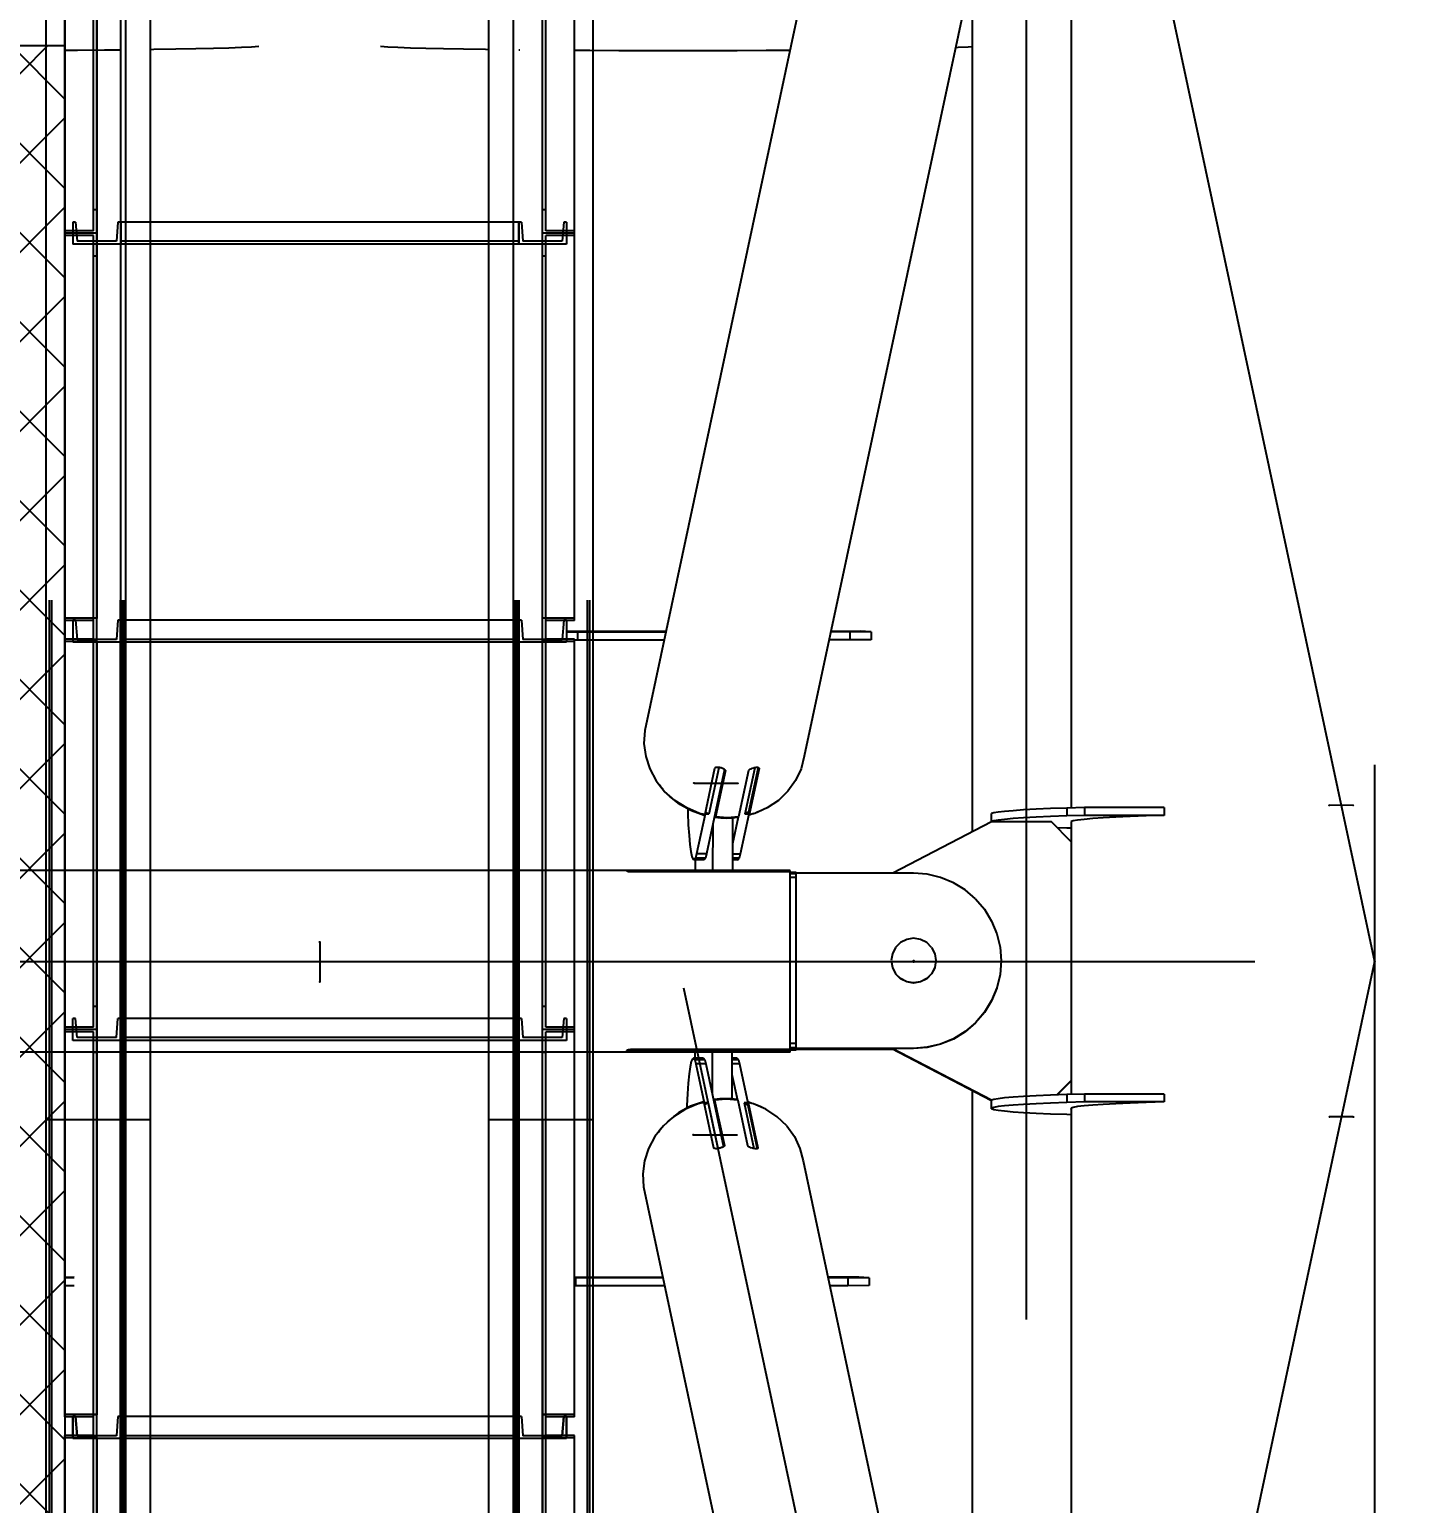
# Model space of a CAD drawing. Header units: millimetres. Extents: x 150209.93 to 150215.05, y 136675.65 to 136679.93.
# Drawn here: x 150211.3347 to 150211.4038, y 136677.9316 to 136678.0057 of the extents above; entities that cross this region are included whole.
import ezdxf

# ---------------------------------------------------------------- set-up
doc = ezdxf.new("R2010")
doc.units = ezdxf.units.MM
doc.header["$LTSCALE"] = 0.25
for name, pattern in [('CENTER', [50.8, 31.75, -6.35, 6.35, -6.35]), ('XKITLINE00', [0]), ('XKITLINE02', [4, 2, -2]), ('XKITLINE03', [6, 3, -1, 1, -1])]:
    doc.linetypes.add(name, pattern=pattern)
doc.styles.add('ROMANS', font='romans.shx')
doc.dimstyles.new('MD300', dxfattribs={"dimtxt": 2.5, "dimasz": 2.5, "dimexe": 1, "dimexo": 1, "dimgap": 0.5, "dimtad": 1, "dimdec": 1, "dimlfac": 50, "dimrnd": 0.5, "dimdsep": 46, "dimtxsty": 'ROMANS', "dimcen": 1, "dimclrd": 146, "dimclre": 146, "dimclrt": 30, "dimadec": 1, "dimazin": 2, "dimtfac": 1, "dimtdec": 1, "dimtmove": 0, "dimatfit": 1, "dimfxl": 1, "dimtolj": 1, "dimtzin": 0, "dimlwd": -1, "dimlwe": -1, "dimarcsym": 0})

# ---------------------------------------------------------------- blocks, each defined once
blk = doc.blocks.new('çatıı')
h = blk.add_hatch()
h.set_pattern_fill('ANSI37', color=1, scale=5, style=0)
h.set_pattern_definition([(45, (-68930.315, -4107.69), (-11.22532, 11.22532), []), (135, (-68930.315, -4107.69), (-11.22532, -11.22532), [])])
h.paths.add_polyline_path([(11991.01, 11270.27), (12041.01, 11270.27), (12041.01, 11870.27), (11991.01, 11870.27)])
at = {"color": 8, "linetype": 'CENTER'}
for p, q in [((12370, 12689.51), (12370, 11020.27)), ((12370, 12460.27), (12196.44, 11647.05)), ((12282.5, 12050.27), (12282.5, 11230.27)), ((12282.5, 12050.27), (12370, 11640.27)), ((12199.06, 11685.03), (12210.02, 11685)), ((12364.62, 11679.44), (12358.65, 11679.46)), ((12105, 11645.13), (12105, 11635.13)), ((11840, 11640.27), (12370, 11640.27)), ((12254.2, 11640.14), (12254.2, 11640.41)), ((12370, 11640.27), (12282.5, 11230.27)), ((12196.41, 11633.65), (12370, 10820.27)), ((12364.65, 11601.21), (12358.67, 11601.22)), ((12198.82, 11596.7), (12209.78, 11596.67))]:
    blk.add_line(p, q, dxfattribs=at)
at = {"color": 8, "linetype": 'XKITLINE00'}
for p, q in [((12293.8, 12255.76), (12293.8, 11678.81)), ((12259.38, 12039.06), (12186.64, 11698.23)), ((12268.9, 11986.86), (12268.9, 11672.77)), ((12268.9, 11889.45), (12226.71, 11691.79)), ((12044.16, 11869.04), (12041.01, 11869.02)), ((12044.16, 11869.04), (12041.01, 11869.02)), ((12050.92, 11869.1), (12044.16, 11869.04)), ((12050.92, 11869.1), (12044.16, 11869.04)), ((12055.01, 11869.14), (12050.92, 11869.1)), ((12055.01, 11869.14), (12050.92, 11869.1)), ((12063.34, 11869.24), (12062.51, 11869.23)), ((12063.34, 11869.24), (12062.51, 11869.23)), ((12068.88, 11869.33), (12063.34, 11869.24)), ((12068.88, 11869.33), (12063.34, 11869.24)), ((12073.9, 11869.43), (12068.88, 11869.33)), ((12073.9, 11869.43), (12068.88, 11869.33)), ((12078.35, 11869.53), (12073.9, 11869.43)), ((12078.35, 11869.53), (12073.9, 11869.43)), ((12082.2, 11869.64), (12078.35, 11869.53)), ((12082.2, 11869.64), (12078.35, 11869.53)), ((12085.39, 11869.76), (12082.2, 11869.64)), ((12085.39, 11869.76), (12082.2, 11869.64)), ((12087.91, 11869.88), (12085.39, 11869.76)), ((12087.91, 11869.88), (12085.39, 11869.76)), ((12089.71, 11870), (12087.91, 11869.88)), ((12089.71, 11870), (12087.91, 11869.88)), ((12122.08, 11869.88), (12120.28, 11870)), ((12122.08, 11869.88), (12120.28, 11870)), ((12124.6, 11869.76), (12122.08, 11869.88)), ((12124.6, 11869.76), (12122.08, 11869.88)), ((12127.79, 11869.64), (12124.6, 11869.76)), ((12127.79, 11869.64), (12124.6, 11869.76)), ((12131.64, 11869.53), (12127.79, 11869.64)), ((12131.64, 11869.53), (12127.79, 11869.64)), ((12136.09, 11869.43), (12131.64, 11869.53)), ((12136.09, 11869.43), (12131.64, 11869.53)), ((12141.11, 11869.33), (12136.09, 11869.43)), ((12141.11, 11869.33), (12136.09, 11869.43)), ((12146.65, 11869.24), (12141.11, 11869.33)), ((12146.65, 11869.24), (12141.11, 11869.33)), ((12147.49, 11869.23), (12146.65, 11869.24)), ((12147.49, 11869.23), (12146.65, 11869.24)), ((12155.27, 11869.14), (12154.99, 11869.14)), ((12155.27, 11869.14), (12154.99, 11869.14)), ((12172.88, 11869), (12168.99, 11869.02)), ((12172.88, 11869), (12168.99, 11869.02)), ((12180.13, 11868.97), (12172.88, 11869)), ((12180.13, 11868.97), (12172.88, 11869)), ((12187.53, 11868.95), (12180.13, 11868.97)), ((12195, 11868.94), (12187.53, 11868.95)), ((12202.46, 11868.95), (12195, 11868.94)), ((12209.86, 11868.97), (12202.46, 11868.95)), ((12217.12, 11869), (12209.86, 11868.97)), ((12217.12, 11869), (12209.86, 11868.97)), ((12223.09, 11869.04), (12217.12, 11869)), ((12223.09, 11869.04), (12217.12, 11869)), ((12265.39, 11869.76), (12264.69, 11869.73)), ((12265.39, 11869.76), (12264.69, 11869.73)), ((12267.91, 11869.88), (12265.39, 11869.76)), ((12267.91, 11869.88), (12265.39, 11869.76)), ((12268.9, 11869.95), (12267.91, 11869.88)), ((12268.9, 11869.95), (12267.91, 11869.88)), ((12167.01, 11723.11), (12166.99, 11723.11)), ((12169.75, 11722.97), (12166.99, 11722.98)), ((12173.13, 11723.1), (12167.01, 11723.11)), ((12167.01, 11723.11), (12167.01, 11722.98)), ((12169.75, 11720.97), (12168.99, 11720.97)), ((12175.87, 11722.96), (12169.75, 11722.97)), ((12169.75, 11722.97), (12169.75, 11720.97)), ((12175.87, 11720.96), (12169.75, 11720.97)), ((12179.41, 11723.1), (12173.13, 11723.1)), ((12182.15, 11722.95), (12175.87, 11722.96)), ((12182.15, 11720.95), (12175.87, 11720.96)), ((12185.8, 11723.09), (12179.41, 11723.1)), ((12188.54, 11722.95), (12182.15, 11722.95)), ((12188.54, 11720.95), (12182.15, 11720.95)), ((12191.94, 11723.09), (12185.8, 11723.09)), ((12191.91, 11722.95), (12188.54, 11722.95)), ((12191.49, 11720.95), (12188.54, 11720.95)), ((12238.16, 11721), (12232.95, 11720.99)), ((12238.16, 11723), (12233.37, 11722.99)), ((12235.42, 11723.14), (12233.41, 11723.14)), ((12240.76, 11723.16), (12235.42, 11723.14)), ((12235.42, 11723.14), (12235.42, 11722.99)), ((12243.5, 11723.02), (12238.16, 11723)), ((12238.16, 11723), (12238.16, 11721)), ((12243.5, 11721.02), (12238.16, 11721)), ((12243.5, 11723.02), (12240.76, 11723.16)), ((12240.76, 11723.16), (12240.76, 11723.01)), ((12243.5, 11723.02), (12243.5, 11721.02)), ((12186.64, 11698.23), (12186.46, 11694.98)), ((12186.46, 11694.98), (12186.9, 11691.73)), ((12186.9, 11691.73), (12187.93, 11688.58)), ((12226.71, 11691.79), (12225.93, 11688.64)), ((12187.93, 11688.58), (12189.54, 11685.63)), ((12204.21, 11688.73), (12201.73, 11677.11)), ((12206.71, 11688.46), (12202.18, 11667.23)), ((12205.26, 11688.86), (12202.78, 11677.23)), ((12204.31, 11688.85), (12204.21, 11688.73)), ((12204.51, 11688.94), (12204.31, 11688.85)), ((12206.75, 11688.42), (12204.4, 11677.41)), ((12206.92, 11688.16), (12204.43, 11676.53)), ((12204.79, 11688.98), (12204.51, 11688.94)), ((12205.12, 11688.98), (12204.79, 11688.98)), ((12205.26, 11688.86), (12205.04, 11688.98)), ((12205.48, 11688.93), (12205.12, 11688.98)), ((12205.77, 11688.86), (12205.26, 11688.86)), ((12205.85, 11688.84), (12205.48, 11688.93)), ((12206.2, 11688.71), (12205.85, 11688.84)), ((12206.45, 11688.58), (12206.2, 11688.71)), ((12206.5, 11688.57), (12206.45, 11688.58)), ((12206.72, 11688.45), (12206.5, 11688.57)), ((12206.87, 11688.31), (12206.72, 11688.45)), ((12206.87, 11688.31), (12206.92, 11688.16)), ((12212.69, 11688.16), (12210.21, 11676.53)), ((12214.3, 11688.84), (12211.81, 11677.21)), ((12212.8, 11688.3), (12212.69, 11688.16)), ((12215.15, 11688.92), (12212.76, 11677.72)), ((12213, 11688.44), (12212.8, 11688.3)), ((12215.18, 11688.91), (12212.85, 11677.99)), ((12215.36, 11688.71), (12212.88, 11677.08)), ((12213.27, 11688.57), (12213, 11688.44)), ((12213.48, 11688.63), (12213.27, 11688.57)), ((12213.59, 11688.68), (12213.48, 11688.63)), ((12213.95, 11688.81), (12213.59, 11688.68)), ((12214.31, 11688.9), (12213.95, 11688.81)), ((12214.3, 11688.84), (12214.06, 11688.84)), ((12214.45, 11688.92), (12214.3, 11688.84)), ((12214.65, 11688.95), (12214.31, 11688.9)), ((12214.95, 11688.95), (12214.65, 11688.95)), ((12215.17, 11688.91), (12214.95, 11688.95)), ((12215.32, 11688.83), (12215.17, 11688.91)), ((12215.32, 11688.83), (12215.36, 11688.71)), ((12225.93, 11688.64), (12224.55, 11685.68)), ((12189.54, 11685.63), (12191.66, 11682.96)), ((12190.34, 11684.63), (12190.63, 11684.17)), ((12190.63, 11684.17), (12191.16, 11683.59)), ((12224.55, 11685.68), (12222.64, 11683.01)), ((12194.25, 11680.66), (12191.66, 11682.96)), ((12192.07, 11682.6), (12192.84, 11681.75)), ((12195.46, 11679.7), (12192.84, 11681.75)), ((12197.21, 11678.79), (12194.25, 11680.66)), ((12198.41, 11678.08), (12195.46, 11679.7)), ((12220.24, 11680.69), (12217.42, 11678.82)), ((12222.64, 11683.01), (12220.24, 11680.69)), ((12200.45, 11677.42), (12197.21, 11678.79)), ((12197.44, 11678.61), (12197.47, 11677.55)), ((12197.47, 11677.55), (12197.6, 11674.57)), ((12198.45, 11678.27), (12198.41, 11678.08)), ((12201.59, 11676.94), (12198.41, 11678.08)), ((12201.82, 11677.23), (12199.69, 11667.23)), ((12201.73, 11677.11), (12200.45, 11677.42)), ((12201.63, 11677.13), (12201.59, 11676.94)), ((12201.81, 11677.51), (12201.82, 11677.23)), ((12202.78, 11677.23), (12201.82, 11677.23)), ((12202.78, 11677.23), (12201.86, 11677.72)), ((12204.27, 11677.05), (12204.3, 11676.38)), ((12204.42, 11676.96), (12204.3, 11676.38)), ((12205.74, 11676.23), (12204.3, 11676.38)), ((12204.4, 11677.63), (12204.42, 11676.96)), ((12204.4, 11677.41), (12204.43, 11676.53)), ((12207.41, 11676.3), (12204.43, 11676.53)), ((12205.78, 11676.43), (12205.74, 11676.23)), ((12207.19, 11676.18), (12205.74, 11676.23)), ((12208.64, 11676.22), (12207.19, 11676.18)), ((12210.21, 11676.53), (12207.41, 11676.3)), ((12208.68, 11676.4), (12208.64, 11676.22)), ((12210.07, 11676.37), (12208.64, 11676.22)), ((12208.72, 11676.23), (12208.69, 11663.11)), ((12210.14, 11676.52), (12208.71, 11669.8)), ((12210.11, 11676.52), (12210.07, 11676.37)), ((12212.78, 11677.21), (12210.64, 11667.21)), ((12212.76, 11677.72), (12211.81, 11677.21)), ((12212.78, 11677.21), (12211.81, 11677.21)), ((12212.87, 11677.49), (12212.74, 11676.91)), ((12213.97, 11677.36), (12212.74, 11676.91)), ((12212.74, 11677.03), (12212.74, 11676.91)), ((12212.76, 11677.72), (12212.78, 11677.21)), ((12212.85, 11678.12), (12212.87, 11677.49)), ((12212.85, 11677.99), (12212.88, 11677.08)), ((12214.28, 11677.44), (12212.88, 11677.08)), ((12217.42, 11678.82), (12214.28, 11677.44)), ((12215.84, 11678.04), (12214.73, 11677.64)), ((12216.51, 11678.42), (12215.84, 11678.04)), ((12215.86, 11678.13), (12215.84, 11678.04)), ((12274.31, 11677.55), (12273.76, 11677.36)), ((12273.76, 11675.3), (12273.76, 11677.36)), ((12275.4, 11677.74), (12274.31, 11677.55)), ((12277.03, 11677.93), (12275.4, 11677.74)), ((12279.18, 11678.11), (12277.03, 11677.93)), ((12279.18, 11676.12), (12277.03, 11675.93)), ((12281.83, 11678.29), (12279.18, 11678.11)), ((12281.83, 11676.29), (12279.18, 11676.12)), ((12284.98, 11678.46), (12281.83, 11678.29)), ((12284.98, 11676.46), (12281.83, 11676.29)), ((12288.59, 11678.62), (12284.98, 11678.46)), ((12288.59, 11676.63), (12284.98, 11676.46)), ((12292.65, 11678.78), (12288.59, 11678.62)), ((12292.65, 11676.78), (12288.59, 11676.63)), ((12297.11, 11678.92), (12292.65, 11678.78)), ((12292.65, 11678.78), (12292.65, 11676.78)), ((12297.11, 11676.92), (12292.65, 11676.78)), ((12299.18, 11676.12), (12297.03, 11675.93)), ((12317.11, 11678.92), (12297.11, 11678.92)), ((12297.11, 11678.92), (12297.11, 11676.92)), ((12317.11, 11676.92), (12297.11, 11676.92)), ((12301.83, 11676.29), (12299.18, 11676.12)), ((12304.98, 11676.46), (12301.83, 11676.29)), ((12308.59, 11676.63), (12304.98, 11676.46)), ((12312.65, 11676.78), (12308.59, 11676.63)), ((12317.11, 11676.92), (12312.65, 11676.78)), ((12317.11, 11678.92), (12317.11, 11676.92)), ((12197.6, 11674.57), (12197.78, 11671.91)), ((12203.74, 11674.54), (12203.71, 11663.11)), ((12273.8, 11675.32), (12248.96, 11662.4)), ((12274.31, 11675.55), (12273.76, 11675.36)), ((12288.8, 11675.32), (12273.8, 11675.32)), ((12275.4, 11675.74), (12274.31, 11675.55)), ((12277.03, 11675.93), (12275.4, 11675.74)), ((12293.8, 11670.32), (12288.8, 11675.32)), ((12292.65, 11673.74), (12290.29, 11673.83)), ((12293.8, 11673.7), (12292.65, 11673.74)), ((12294.31, 11675.55), (12293.76, 11675.36)), ((12293.76, 11675.36), (12293.76, 11675.16)), ((12293.8, 11675.15), (12293.76, 11675.16)), ((12293.8, 11675.37), (12293.8, 11670.32)), ((12295.4, 11675.74), (12294.31, 11675.55)), ((12297.03, 11675.93), (12295.4, 11675.74)), ((12197.78, 11671.91), (12197.99, 11669.65)), ((12197.99, 11669.65), (12198.24, 11667.86)), ((12293.8, 11670.32), (12293.8, 11610.35)), ((12198.24, 11667.86), (12198.52, 11666.59)), ((12198.52, 11666.59), (12198.81, 11665.88)), ((12199.1, 11665.75), (12198.81, 11665.88)), ((12199.4, 11666.21), (12199.1, 11665.75)), ((12201.59, 11665.74), (12199.1, 11665.75)), ((12199.34, 11665.75), (12199.33, 11663.11)), ((12199.69, 11667.23), (12199.4, 11666.21)), ((12201.89, 11666.2), (12199.4, 11666.21)), ((12202.18, 11667.23), (12199.69, 11667.23)), ((12201.89, 11666.2), (12201.59, 11665.74)), ((12202.18, 11667.23), (12201.89, 11666.2)), ((12210.06, 11665.72), (12208.69, 11665.73)), ((12210.64, 11667.21), (12208.7, 11667.21)), ((12210.36, 11666.18), (12208.7, 11666.18)), ((12210.36, 11666.18), (12210.06, 11665.72)), ((12210.64, 11667.21), (12210.36, 11666.18)), ((12223.2, 11663.11), (11986.8, 11663.11)), ((12182.19, 11662.94), (12182.11, 11662.92)), ((12182.11, 11662.92), (12182.11, 11662.91)), ((12182.36, 11662.96), (12182.19, 11662.94)), ((12182.36, 11662.83), (12182.19, 11662.89)), ((12182.6, 11662.97), (12182.36, 11662.96)), ((12182.6, 11662.78), (12182.36, 11662.83)), ((12182.89, 11662.97), (12182.6, 11662.97)), ((12182.89, 11662.75), (12182.6, 11662.78)), ((12183.2, 11662.98), (12182.89, 11662.97)), ((12182.89, 11662.97), (12182.89, 11662.75)), ((12183.2, 11662.74), (12182.89, 11662.75)), ((12183.2, 11662.98), (12183.2, 11662.74)), ((12223.2, 11662.98), (12183.2, 11662.98)), ((12223.2, 11662.74), (12183.2, 11662.74)), ((12223.2, 11661.97), (12223.2, 11663.11)), ((12224.7, 11662.62), (12223.2, 11662.62)), ((12224.7, 11662.56), (12223.2, 11662.56)), ((12254.2, 11662.4), (12223.2, 11662.4)), ((12224.7, 11662.27), (12223.2, 11662.27)), ((12223.2, 11619.05), (12223.2, 11661.97)), ((12224.7, 11661.36), (12223.2, 11661.36)), ((12224.7, 11662.62), (12224.7, 11662.56)), ((12224.7, 11662.56), (12224.7, 11662.4)), ((12224.7, 11621.32), (12224.7, 11662.27)), ((12257.64, 11662.13), (12254.2, 11662.4)), ((12260.99, 11661.32), (12257.64, 11662.13)), ((12264.18, 11660), (12260.99, 11661.32)), ((12267.13, 11658.2), (12264.18, 11660)), ((12269.75, 11655.96), (12267.13, 11658.2)), ((12269.75, 11655.96), (12271.99, 11653.34)), ((12271.99, 11653.34), (12273.8, 11650.39)), ((12273.8, 11650.39), (12275.12, 11647.21)), ((12275.12, 11647.21), (12275.92, 11643.85)), ((12249.66, 11643.75), (12248.87, 11642.19)), ((12250.9, 11644.99), (12249.66, 11643.75)), ((12252.46, 11645.78), (12250.9, 11644.99)), ((12254.2, 11646.06), (12252.46, 11645.78)), ((12255.93, 11645.78), (12254.2, 11646.06)), ((12257.49, 11644.99), (12255.93, 11645.78)), ((12258.73, 11643.75), (12257.49, 11644.99)), ((12258.73, 11643.75), (12259.52, 11642.19)), ((12275.92, 11643.85), (12276.2, 11640.41)), ((12248.87, 11642.19), (12248.6, 11640.46)), ((12248.6, 11640.46), (12248.87, 11638.73)), ((12259.52, 11642.19), (12259.8, 11640.46)), ((12259.8, 11640.46), (12259.52, 11638.73)), ((12276.2, 11640.41), (12275.92, 11636.97)), ((12248.87, 11638.73), (12249.66, 11637.17)), ((12248.87, 11638.71), (12249.66, 11637.14)), ((12248.87, 11638.71), (12249.66, 11637.14)), ((12248.87, 11638.68), (12249.66, 11637.12)), ((12250.9, 11635.93), (12249.66, 11637.17)), ((12250.9, 11635.91), (12249.66, 11637.14)), ((12250.9, 11635.91), (12249.66, 11637.14)), ((12250.9, 11635.88), (12249.66, 11637.12)), ((12252.46, 11635.14), (12250.9, 11635.93)), ((12252.46, 11635.11), (12250.9, 11635.91)), ((12252.46, 11635.11), (12250.9, 11635.91)), ((12252.46, 11635.09), (12250.9, 11635.88)), ((12257.49, 11635.93), (12255.93, 11635.14)), ((12257.49, 11635.91), (12255.93, 11635.11)), ((12257.49, 11635.91), (12255.93, 11635.11)), ((12257.49, 11635.88), (12255.93, 11635.09)), ((12258.73, 11637.17), (12257.49, 11635.93)), ((12258.73, 11637.14), (12257.49, 11635.91)), ((12258.73, 11637.14), (12257.49, 11635.91)), ((12258.73, 11637.12), (12257.49, 11635.88)), ((12259.52, 11638.73), (12258.73, 11637.17)), ((12259.52, 11638.71), (12258.73, 11637.14)), ((12259.52, 11638.71), (12258.73, 11637.14)), ((12259.52, 11638.68), (12258.73, 11637.12)), ((12275.92, 11636.97), (12275.12, 11633.62)), ((12275.92, 11636.91), (12275.12, 11633.56)), ((12254.2, 11634.86), (12252.46, 11635.14)), ((12254.2, 11634.84), (12252.46, 11635.11)), ((12254.2, 11634.84), (12252.46, 11635.11)), ((12254.2, 11634.81), (12252.46, 11635.09)), ((12255.93, 11635.14), (12254.2, 11634.86)), ((12255.93, 11635.11), (12254.2, 11634.84)), ((12255.93, 11635.11), (12254.2, 11634.84)), ((12255.93, 11635.09), (12254.2, 11634.81)), ((12254.2, 11634.86), (12254.2, 11634.84)), ((12254.2, 11634.84), (12254.2, 11634.81)), ((12275.12, 11633.62), (12273.8, 11630.43)), ((12275.12, 11633.56), (12273.8, 11630.37)), ((12273.8, 11630.43), (12271.99, 11627.49)), ((12273.8, 11630.37), (12271.99, 11627.42)), ((12269.75, 11624.86), (12267.13, 11622.62)), ((12269.75, 11624.8), (12267.13, 11622.56)), ((12271.99, 11627.49), (12269.75, 11624.86)), ((12271.99, 11627.42), (12269.75, 11624.8)), ((12224.7, 11618.55), (12224.7, 11621.32)), ((12264.18, 11620.82), (12260.99, 11619.5)), ((12264.18, 11620.76), (12260.99, 11619.44)), ((12267.13, 11622.62), (12264.18, 11620.82)), ((12267.13, 11622.56), (12264.18, 11620.76)), ((12223.2, 11617.44), (11986.8, 11617.44)), ((12182.19, 11617.9), (12182.11, 11617.87)), ((12182.11, 11617.87), (12182.11, 11617.83)), ((12182.19, 11617.79), (12182.11, 11617.83)), ((12182.36, 11617.98), (12182.19, 11617.9)), ((12182.36, 11617.76), (12182.19, 11617.79)), ((12182.6, 11618.04), (12182.36, 11617.98)), ((12182.6, 11617.74), (12182.36, 11617.76)), ((12182.89, 11618.08), (12182.6, 11618.04)), ((12182.89, 11617.72), (12182.6, 11617.74)), ((12183.2, 11618.09), (12182.89, 11618.08)), ((12182.89, 11618.08), (12182.89, 11617.72)), ((12183.2, 11617.72), (12182.89, 11617.72)), ((12183.2, 11618.09), (12183.2, 11617.72)), ((12223.2, 11618.09), (12183.2, 11618.09)), ((12223.2, 11617.72), (12183.2, 11617.72)), ((12199.2, 11617.44), (12199.2, 11615.98)), ((12203.59, 11617.44), (12203.56, 11607.26)), ((12208.57, 11617.44), (12208.53, 11605.69)), ((12224.7, 11619.67), (12223.2, 11619.67)), ((12223.2, 11617.44), (12223.2, 11619.05)), ((12224.7, 11618.55), (12223.2, 11618.55)), ((12254.2, 11618.42), (12223.2, 11618.42)), ((12254.2, 11618.36), (12223.2, 11618.36)), ((12224.7, 11618.14), (12223.2, 11618.14)), ((12224.7, 11618), (12223.2, 11618)), ((12224.7, 11617.94), (12224.7, 11618.36)), ((12248.84, 11618.21), (12224.7, 11618.21)), ((12248.96, 11618.15), (12224.7, 11618.15)), ((12273.76, 11605.25), (12248.55, 11618.36)), ((12273.76, 11605.37), (12248.81, 11618.35)), ((12257.64, 11618.69), (12254.2, 11618.42)), ((12257.64, 11618.63), (12254.2, 11618.36)), ((12254.2, 11618.42), (12254.2, 11618.36)), ((12260.99, 11619.5), (12257.64, 11618.69)), ((12260.99, 11619.44), (12257.64, 11618.63)), ((12257.64, 11618.69), (12257.64, 11618.63)), ((12198.07, 11613.79), (12197.81, 11611.98)), ((12198.34, 11615.09), (12198.07, 11613.79)), ((12198.64, 11615.82), (12198.34, 11615.09)), ((12198.94, 11615.98), (12198.64, 11615.82)), ((12201.43, 11615.97), (12198.94, 11615.98)), ((12198.94, 11615.98), (12199.23, 11615.55)), ((12201.72, 11615.54), (12199.23, 11615.55)), ((12199.23, 11615.55), (12199.51, 11614.55)), ((12202, 11614.54), (12199.51, 11614.55)), ((12199.51, 11614.55), (12201.61, 11604.73)), ((12201.43, 11615.97), (12201.72, 11615.54)), ((12201.72, 11615.54), (12202, 11614.54)), ((12202, 11614.54), (12206.45, 11593.71)), ((12209.89, 11615.95), (12208.56, 11615.96)), ((12210.19, 11615.52), (12208.56, 11615.53)), ((12210.47, 11614.52), (12208.56, 11614.52)), ((12209.89, 11615.95), (12210.19, 11615.52)), ((12210.19, 11615.52), (12210.47, 11614.52)), ((12210.47, 11614.52), (12212.56, 11604.71)), ((12197.59, 11609.7), (12197.4, 11607.03)), ((12197.81, 11611.98), (12197.59, 11609.7)), ((12208.55, 11611.85), (12209.93, 11605.41)), ((12293.8, 11610.35), (12290.16, 11606.72)), ((12293.8, 11610.23), (12290.29, 11606.72)), ((12293.8, 11610.35), (12293.8, 11610.29)), ((12293.8, 11610.29), (12293.8, 11606.85)), ((12197.4, 11607.03), (12197.25, 11604.04)), ((12205.53, 11605.71), (12204.09, 11605.56)), ((12207.07, 11605.64), (12204.22, 11605.41)), ((12206.98, 11605.75), (12205.53, 11605.71)), ((12205.53, 11605.71), (12205.57, 11605.52)), ((12208.43, 11605.7), (12206.98, 11605.75)), ((12210, 11605.4), (12207.07, 11605.64)), ((12209.86, 11605.55), (12208.43, 11605.7)), ((12208.43, 11605.7), (12208.46, 11605.53)), ((12268.9, 11607.78), (12268.9, 11294.5)), ((12275.4, 11605.77), (12274.31, 11605.58)), ((12277.03, 11605.96), (12275.4, 11605.77)), ((12279.18, 11606.15), (12277.03, 11605.96)), ((12281.83, 11606.33), (12279.18, 11606.15)), ((12284.98, 11606.5), (12281.83, 11606.33)), ((12288.59, 11606.66), (12284.98, 11606.5)), ((12292.65, 11606.81), (12288.59, 11606.66)), ((12297.11, 11606.95), (12292.65, 11606.81)), ((12292.65, 11606.81), (12292.65, 11604.81)), ((12317.11, 11606.95), (12297.11, 11606.95)), ((12297.11, 11606.95), (12297.11, 11604.95)), ((12317.11, 11606.95), (12317.11, 11604.95)), ((12196.87, 11603.13), (12193.91, 11601.25)), ((12195.24, 11602.27), (12194, 11601.31)), ((12198.19, 11603.88), (12195.24, 11602.27)), ((12200.11, 11604.51), (12196.87, 11603.13)), ((12197.25, 11604.04), (12197.23, 11603.36)), ((12201.38, 11605.02), (12198.19, 11603.88)), ((12198.19, 11603.88), (12198.23, 11603.71)), ((12201.51, 11604.86), (12200.11, 11604.51)), ((12201.38, 11605.02), (12201.41, 11604.83)), ((12201.51, 11604.86), (12203.95, 11593.45)), ((12201.61, 11604.73), (12201.6, 11604.46)), ((12202.57, 11604.73), (12201.61, 11604.73)), ((12202.57, 11604.73), (12201.64, 11604.24)), ((12202.57, 11604.73), (12205.01, 11593.32)), ((12204.09, 11605.56), (12204.06, 11604.9)), ((12204.09, 11605.56), (12204.21, 11604.99)), ((12204.21, 11604.99), (12204.18, 11604.33)), ((12204.22, 11605.41), (12204.19, 11604.53)), ((12204.19, 11604.53), (12206.49, 11593.75)), ((12204.22, 11605.41), (12206.66, 11594)), ((12209.86, 11605.55), (12209.89, 11605.41)), ((12210, 11605.4), (12212.44, 11593.99)), ((12211.6, 11604.71), (12214.04, 11593.3)), ((12212.56, 11604.71), (12211.6, 11604.71)), ((12212.54, 11604.19), (12211.6, 11604.71)), ((12213.57, 11604.61), (12212.53, 11604.99)), ((12212.53, 11604.99), (12212.53, 11604.88)), ((12212.53, 11604.99), (12212.65, 11604.42)), ((12212.56, 11604.71), (12212.54, 11604.19)), ((12212.54, 11604.19), (12214.89, 11593.22)), ((12212.67, 11604.83), (12212.63, 11603.93)), ((12212.65, 11604.42), (12212.63, 11603.79)), ((12212.63, 11603.93), (12214.92, 11593.22)), ((12212.67, 11604.83), (12215.1, 11593.42)), ((12213.95, 11604.51), (12212.67, 11604.83)), ((12217.09, 11603.13), (12213.95, 11604.51)), ((12215.63, 11603.84), (12214.59, 11604.23)), ((12216.16, 11603.54), (12215.63, 11603.84)), ((12215.63, 11603.84), (12215.65, 11603.76)), ((12219.91, 11601.25), (12217.09, 11603.13)), ((12274.31, 11605.58), (12273.76, 11605.39)), ((12273.76, 11603.19), (12273.76, 11605.39)), ((12274.31, 11603.58), (12273.76, 11603.39)), ((12274.31, 11603), (12273.76, 11603.19)), ((12275.4, 11603.78), (12274.31, 11603.58)), ((12275.4, 11602.81), (12274.31, 11603)), ((12277.03, 11603.96), (12275.4, 11603.78)), ((12277.03, 11602.62), (12275.4, 11602.81)), ((12279.18, 11604.15), (12277.03, 11603.96)), ((12279.18, 11602.43), (12277.03, 11602.62)), ((12281.83, 11604.33), (12279.18, 11604.15)), ((12281.83, 11602.26), (12279.18, 11602.43)), ((12284.98, 11604.5), (12281.83, 11604.33)), ((12284.98, 11602.09), (12281.83, 11602.26)), ((12288.59, 11604.66), (12284.98, 11604.5)), ((12288.59, 11601.92), (12284.98, 11602.09)), ((12292.65, 11604.81), (12288.59, 11604.66)), ((12297.11, 11604.95), (12292.65, 11604.81)), ((12294.31, 11603.58), (12293.76, 11603.39)), ((12293.76, 11603.39), (12293.76, 11603.19)), ((12293.8, 11603.18), (12293.76, 11603.19)), ((12293.8, 11603.4), (12293.8, 11020.27)), ((12295.4, 11603.78), (12294.31, 11603.58)), ((12297.03, 11603.96), (12295.4, 11603.78)), ((12299.18, 11604.15), (12297.03, 11603.96)), ((12317.11, 11604.95), (12297.11, 11604.95)), ((12301.83, 11604.33), (12299.18, 11604.15)), ((12304.98, 11604.5), (12301.83, 11604.33)), ((12308.59, 11604.66), (12304.98, 11604.5)), ((12312.65, 11604.81), (12308.59, 11604.66)), ((12317.11, 11604.95), (12312.65, 11604.81)), ((12191.34, 11598.94), (12189.22, 11596.26)), ((12190.79, 11598.25), (12190.39, 11597.81)), ((12193.91, 11601.25), (12191.34, 11598.94)), ((12192.61, 11600.23), (12191.86, 11599.4)), ((12193.81, 11601.16), (12192.61, 11600.23)), ((12222.32, 11598.94), (12219.91, 11601.25)), ((12222.32, 11598.94), (12224.24, 11596.26)), ((12292.65, 11601.77), (12288.59, 11601.92)), ((12293.8, 11601.74), (12292.65, 11601.77)), ((12189.22, 11596.26), (12187.62, 11593.29)), ((12190.39, 11597.81), (12190.13, 11597.41)), ((12224.24, 11596.26), (12225.63, 11593.29)), ((12187.62, 11593.29), (12186.6, 11590.13)), ((12203.95, 11593.45), (12204.06, 11593.33)), ((12204.25, 11593.25), (12204.06, 11593.33)), ((12204.53, 11593.21), (12204.25, 11593.25)), ((12204.86, 11593.21), (12204.53, 11593.21)), ((12205.01, 11593.32), (12204.8, 11593.21)), ((12205.22, 11593.26), (12204.86, 11593.21)), ((12205.44, 11593.32), (12205.01, 11593.32)), ((12205.59, 11593.35), (12205.22, 11593.26)), ((12205.94, 11593.48), (12205.59, 11593.35)), ((12206.07, 11593.55), (12205.94, 11593.48)), ((12206.24, 11593.6), (12206.07, 11593.55)), ((12206.47, 11593.72), (12206.24, 11593.6)), ((12206.61, 11593.86), (12206.47, 11593.72)), ((12206.66, 11594), (12206.61, 11593.86)), ((12212.44, 11593.99), (12212.54, 11593.85)), ((12212.74, 11593.71), (12212.54, 11593.85)), ((12213.01, 11593.59), (12212.74, 11593.71)), ((12213.09, 11593.57), (12213.01, 11593.59)), ((12213.34, 11593.45), (12213.09, 11593.57)), ((12213.69, 11593.33), (12213.34, 11593.45)), ((12214.05, 11593.24), (12213.69, 11593.33)), ((12214.04, 11593.3), (12213.82, 11593.3)), ((12214.17, 11593.22), (12214.04, 11593.3)), ((12214.39, 11593.19), (12214.05, 11593.24)), ((12214.69, 11593.18), (12214.39, 11593.19)), ((12214.91, 11593.22), (12214.69, 11593.18)), ((12215.06, 11593.3), (12214.91, 11593.22)), ((12215.1, 11593.42), (12215.06, 11593.3)), ((12225.63, 11593.29), (12226.42, 11590.13)), ((12186.6, 11590.13), (12186.17, 11586.87)), ((12226.42, 11590.13), (12268.9, 11391.11)), ((12186.17, 11586.87), (12186.36, 11583.61)), ((12186.36, 11583.61), (12259.42, 11241.28)), ((12043.29, 11560.92), (12041.01, 11560.91)), ((12043.29, 11560.78), (12041.01, 11560.77)), ((12043.29, 11558.78), (12041.01, 11558.77)), ((12172.76, 11560.91), (12168.99, 11560.91)), ((12169.24, 11560.77), (12168.99, 11560.77)), ((12169.24, 11558.77), (12168.99, 11558.77)), ((12175.35, 11560.76), (12169.24, 11560.77)), ((12169.24, 11560.77), (12169.24, 11558.77)), ((12175.35, 11558.76), (12169.24, 11558.77)), ((12179.03, 11560.9), (12172.76, 11560.91)), ((12181.62, 11560.76), (12175.35, 11560.76)), ((12181.62, 11558.76), (12175.35, 11558.76)), ((12185.41, 11560.89), (12179.03, 11560.9)), ((12188, 11560.75), (12181.62, 11560.76)), ((12188, 11558.75), (12181.62, 11558.76)), ((12191.21, 11560.89), (12185.41, 11560.89)), ((12191.24, 11560.75), (12188, 11560.75)), ((12191.67, 11558.75), (12188, 11558.75)), ((12235.09, 11560.95), (12232.65, 11560.94)), ((12237.67, 11560.8), (12232.69, 11560.79)), ((12237.67, 11558.8), (12233.11, 11558.79)), ((12240.45, 11560.96), (12235.09, 11560.95)), ((12235.09, 11560.95), (12235.09, 11560.8)), ((12243.04, 11560.82), (12237.67, 11560.8)), ((12237.67, 11560.8), (12237.67, 11558.8)), ((12243.04, 11558.82), (12237.67, 11558.8)), ((12243.04, 11560.82), (12240.45, 11560.96)), ((12240.45, 11560.96), (12240.45, 11560.81)), ((12243.04, 11560.82), (12243.04, 11558.82))]:
    blk.add_line(p, q, dxfattribs=at)
at = {"color": 116, "linetype": 'XKITLINE02', "true_color": 0x136734}
for p, q in [((12037.16, 11231.06), (12037.16, 12049.63)), ((12037.69, 11231.06), (12037.69, 12049.63)), ((12054.92, 11231.06), (12054.92, 12049.63)), ((12055, 11231.06), (12055, 12049.6)), ((12055.46, 11231.06), (12055.46, 12049.63)), ((12055.85, 11231.06), (12055.85, 12049.6)), ((12154.14, 11231.06), (12154.14, 12049.6)), ((12154.54, 11231.06), (12154.54, 12049.63)), ((12154.99, 11231.06), (12154.99, 12049.6)), ((12155.07, 11231.06), (12155.07, 12049.63)), ((12172.3, 11231.06), (12172.3, 12049.63)), ((12172.84, 11231.06), (12172.84, 12049.63)), ((12048.21, 11823.75), (12048.21, 11926.42)), ((12049.01, 11823.17), (12049.01, 11926.42)), ((12160.99, 11823.17), (12160.99, 11926.42)), ((12161.79, 11823.75), (12161.79, 11926.42)), ((12041.01, 11823.17), (12041.01, 11921.2)), ((12168.99, 11823.17), (12168.99, 11921.2)), ((12041.01, 11920.16), (12041.01, 11823.75)), ((12049.01, 11828.97), (12048.21, 11828.97)), ((12161.79, 11828.97), (12160.99, 11828.97)), ((12043.69, 11825.92), (12043.01, 11825.92)), ((12043.01, 11825.92), (12043.01, 11820.42)), ((12043.01, 11825.92), (12043.01, 11820.42)), ((12043.69, 11825.92), (12044.07, 11821.12)), ((12043.69, 11825.92), (12044.07, 11821.12)), ((12054.33, 11825.92), (12053.94, 11821.12)), ((12054.33, 11825.92), (12053.94, 11821.12)), ((12055.01, 11825.92), (12054.33, 11825.92)), ((12062.5, 11825.92), (12055.01, 11825.92)), ((12055.01, 11820.42), (12055.01, 11825.92)), ((12055.01, 11825.92), (12055.01, 11820.42)), ((12055.01, 11825.92), (12055.01, 11820.42)), ((12154.99, 11825.92), (12147.49, 11825.92)), ((12154.99, 11820.42), (12154.99, 11825.92)), ((12154.99, 11825.92), (12154.99, 11820.42)), ((12155.67, 11825.92), (12154.99, 11825.92)), ((12154.99, 11825.92), (12154.99, 11820.42)), ((12155.67, 11825.92), (12156.05, 11821.12)), ((12155.67, 11825.92), (12156.05, 11821.12)), ((12166.31, 11825.92), (12165.92, 11821.12)), ((12166.31, 11825.92), (12165.92, 11821.12)), ((12166.99, 11825.92), (12166.31, 11825.92)), ((12166.99, 11825.92), (12166.99, 11820.42)), ((12166.99, 11825.92), (12166.99, 11820.42)), ((12048.21, 11823.75), (12041.01, 11823.75)), ((12041.01, 11725.85), (12041.01, 11823.17)), ((12049.01, 11823.17), (12041.01, 11823.17)), ((12049.01, 11823.17), (12041.01, 11823.17)), ((12048.21, 11822.59), (12041.01, 11822.59)), ((12055.01, 11820.42), (12043.01, 11820.42)), ((12053.94, 11821.12), (12044.07, 11821.12)), ((12048.21, 11723.52), (12048.21, 11822.59)), ((12049.01, 11720.61), (12049.01, 11823.17)), ((12154.99, 11821.12), (12055.01, 11821.12)), ((12062.5, 11820.42), (12055.01, 11820.42)), ((12154.99, 11820.42), (12147.49, 11820.42)), ((12166.99, 11820.42), (12154.99, 11820.42)), ((12165.92, 11821.12), (12156.05, 11821.12)), ((12160.99, 11720.61), (12160.99, 11823.17)), ((12168.99, 11823.17), (12160.99, 11823.17)), ((12168.99, 11823.17), (12160.99, 11823.17)), ((12168.99, 11823.75), (12161.79, 11823.75)), ((12161.79, 11720.61), (12161.79, 11822.59)), ((12168.99, 11822.59), (12161.79, 11822.59)), ((12168.99, 11725.85), (12168.99, 11823.17)), ((12049.01, 11817.35), (12048.21, 11817.35)), ((12161.79, 11817.35), (12160.99, 11817.35)), ((12049.01, 11726.43), (12041.01, 11726.43)), ((12048.21, 11725.85), (12041.01, 11725.85)), ((12043.69, 11725.92), (12043.01, 11725.92)), ((12043.01, 11725.92), (12043.01, 11720.42)), ((12043.01, 11725.92), (12043.01, 11720.42)), ((12043.69, 11725.92), (12044.07, 11721.12)), ((12043.69, 11725.92), (12044.07, 11721.12)), ((12048.21, 11720.61), (12048.21, 11726.43)), ((12049.01, 11726.42), (12048.21, 11726.42)), ((12048.21, 11661.67), (12048.21, 11726.42)), ((12049.01, 11628.78), (12049.01, 11726.42)), ((12054.33, 11725.92), (12053.94, 11721.12)), ((12054.33, 11725.92), (12053.94, 11721.12)), ((12055.01, 11725.92), (12054.33, 11725.92)), ((12062.5, 11725.92), (12055.01, 11725.92)), ((12055.01, 11720.42), (12055.01, 11725.92)), ((12055.01, 11725.92), (12055.01, 11720.42)), ((12055.01, 11725.92), (12055.01, 11720.42)), ((12154.99, 11725.92), (12147.49, 11725.92)), ((12154.99, 11720.42), (12154.99, 11725.92)), ((12154.99, 11725.92), (12154.99, 11720.42)), ((12155.67, 11725.92), (12154.99, 11725.92)), ((12154.99, 11725.92), (12154.99, 11720.42)), ((12155.67, 11725.92), (12156.05, 11721.12)), ((12155.67, 11725.92), (12156.05, 11721.12)), ((12168.99, 11726.43), (12160.99, 11726.43)), ((12160.99, 11623.17), (12160.99, 11726.42)), ((12161.79, 11726.42), (12160.99, 11726.42)), ((12161.79, 11623.75), (12161.79, 11726.42)), ((12168.99, 11725.85), (12161.79, 11725.85)), ((12166.31, 11725.92), (12165.92, 11721.12)), ((12166.31, 11725.92), (12165.92, 11721.12)), ((12166.99, 11725.92), (12166.31, 11725.92)), ((12166.99, 11725.92), (12166.99, 11720.42)), ((12166.99, 11725.92), (12166.99, 11720.42)), ((12048.21, 11721.2), (12041.01, 11721.2)), ((12041.01, 11623.17), (12041.01, 11721.2)), ((12049.01, 11720.62), (12041.01, 11720.62)), ((12055.01, 11720.42), (12043.01, 11720.42)), ((12053.94, 11721.12), (12044.07, 11721.12)), ((12048.21, 11623.75), (12048.21, 11720.61)), ((12049.01, 11720.61), (12048.21, 11720.61)), ((12154.99, 11721.12), (12055.01, 11721.12)), ((12062.5, 11720.42), (12055.01, 11720.42)), ((12154.99, 11720.42), (12147.49, 11720.42)), ((12166.99, 11720.42), (12154.99, 11720.42)), ((12165.92, 11721.12), (12156.05, 11721.12)), ((12168.99, 11720.62), (12160.99, 11720.62)), ((12161.79, 11720.61), (12160.99, 11720.61)), ((12168.99, 11721.2), (12161.79, 11721.2)), ((12168.99, 11623.17), (12168.99, 11721.2)), ((12036.31, 11617.44), (12036.31, 11663.11)), ((12041.01, 11661.67), (12041.01, 11623.75)), ((12049.01, 11623.17), (12049.01, 11661.67)), ((12056.31, 11617.44), (12056.31, 11663.11)), ((12062.5, 11617.44), (12062.5, 11663.11)), ((12147.49, 11617.44), (12147.49, 11663.11)), ((12153.69, 11617.44), (12153.69, 11663.11)), ((12173.69, 11617.44), (12173.69, 11663.11)), ((12049.01, 11628.97), (12048.21, 11628.97)), ((12161.79, 11628.97), (12160.99, 11628.97)), ((12043.69, 11625.92), (12043.01, 11625.92)), ((12043.01, 11620.42), (12043.01, 11625.92)), ((12043.01, 11620.42), (12043.01, 11625.92)), ((12044.07, 11621.12), (12043.69, 11625.92)), ((12044.07, 11621.12), (12043.69, 11625.92)), ((12053.94, 11621.12), (12054.33, 11625.92)), ((12053.94, 11621.12), (12054.33, 11625.92)), ((12055.01, 11625.92), (12054.33, 11625.92)), ((12154.99, 11625.92), (12055.01, 11625.92)), ((12055.01, 11620.42), (12055.01, 11625.92)), ((12055.01, 11620.42), (12055.01, 11625.92)), ((12055.01, 11620.42), (12055.01, 11625.92)), ((12154.99, 11620.42), (12154.99, 11625.92)), ((12154.99, 11625.92), (12154.99, 11620.42)), ((12155.67, 11625.92), (12154.99, 11625.92)), ((12154.99, 11625.92), (12154.99, 11620.42)), ((12155.67, 11625.92), (12156.05, 11621.12)), ((12155.67, 11625.92), (12156.05, 11621.12)), ((12166.31, 11625.92), (12165.92, 11621.12)), ((12166.31, 11625.92), (12165.92, 11621.12)), ((12166.99, 11625.92), (12166.31, 11625.92)), ((12166.99, 11625.92), (12166.99, 11620.42)), ((12166.99, 11625.92), (12166.99, 11620.42)), ((12048.21, 11623.75), (12041.01, 11623.75)), ((12049.01, 11623.17), (12041.01, 11623.17)), ((12041.01, 11618.65), (12041.01, 11623.17)), ((12049.01, 11623.17), (12041.01, 11623.17)), ((12048.21, 11622.59), (12041.01, 11622.59)), ((12053.94, 11621.12), (12044.07, 11621.12)), ((12048.21, 11520.61), (12048.21, 11622.59)), ((12049.01, 11520.61), (12049.01, 11623.17)), ((12154.99, 11621.12), (12055.01, 11621.12)), ((12165.92, 11621.12), (12156.05, 11621.12)), ((12168.99, 11623.17), (12160.99, 11623.17)), ((12160.99, 11520.61), (12160.99, 11623.17)), ((12168.99, 11623.17), (12160.99, 11623.17)), ((12168.99, 11623.75), (12161.79, 11623.75)), ((12161.79, 11520.61), (12161.79, 11622.59)), ((12168.99, 11622.59), (12161.79, 11622.59)), ((12168.99, 11525.85), (12168.99, 11623.17)), ((12041.01, 11525.85), (12041.01, 11618.65)), ((12055.01, 11620.42), (12043.01, 11620.42)), ((12049.01, 11617.35), (12048.21, 11617.35)), ((12154.99, 11620.42), (12055.01, 11620.42)), ((12166.99, 11620.42), (12154.99, 11620.42)), ((12161.79, 11617.35), (12160.99, 11617.35)), ((12036.31, 10820.42), (12036.31, 11600.44)), ((12056.31, 11600.44), (12036.31, 11600.44)), ((12037.16, 10820.42), (12037.16, 11600.44)), ((12037.69, 10820.42), (12037.69, 11600.44)), ((12054.92, 10820.42), (12054.92, 11600.44)), ((12055, 10058.83), (12055.01, 11600.44)), ((12062.51, 11600.44), (12055.01, 11600.44)), ((12055.46, 10820.42), (12055.46, 11600.44)), ((12055.85, 10058.83), (12055.86, 11600.44)), ((12056.31, 10820.42), (12056.31, 11600.44)), ((12062.5, 10058.83), (12062.51, 11600.44)), ((12147.49, 10058.83), (12147.49, 11600.44)), ((12154.99, 11600.44), (12147.49, 11600.44)), ((12173.69, 11600.44), (12153.69, 11600.44)), ((12153.69, 10060.36), (12153.69, 11600.44)), ((12154.14, 10058.83), (12154.14, 11600.44)), ((12154.54, 10060.36), (12154.54, 11600.44)), ((12154.99, 10058.83), (12154.99, 11600.44)), ((12155.07, 10060.36), (12155.07, 11600.44)), ((12172.3, 10060.36), (12172.3, 11600.44)), ((12172.84, 10060.36), (12172.84, 11600.44)), ((12173.69, 10060.36), (12173.69, 11600.44)), ((12049.01, 11526.43), (12041.01, 11526.43)), ((12048.21, 11525.85), (12041.01, 11525.85)), ((12043.69, 11525.92), (12043.01, 11525.92)), ((12043.01, 11525.92), (12043.01, 11520.42)), ((12043.01, 11525.92), (12043.01, 11520.42)), ((12043.69, 11525.92), (12043.01, 11525.92)), ((12043.01, 11520.42), (12043.01, 11525.92)), ((12043.01, 11525.92), (12043.01, 11520.42)), ((12043.69, 11525.92), (12044.07, 11521.12)), ((12043.69, 11525.92), (12044.07, 11521.12)), ((12044.07, 11521.12), (12043.69, 11525.92)), ((12043.69, 11525.92), (12044.07, 11521.12)), ((12048.2, 11423.75), (12048.2, 11526.42)), ((12049, 11526.42), (12048.2, 11526.42)), ((12049.01, 11526.42), (12048.21, 11526.42)), ((12048.21, 11423.75), (12048.21, 11526.42)), ((12049, 11423.17), (12049, 11526.42)), ((12049.01, 11423.17), (12049.01, 11526.42)), ((12054.33, 11525.92), (12053.94, 11521.12)), ((12054.33, 11525.92), (12053.94, 11521.12)), ((12054.33, 11525.92), (12053.94, 11521.12)), ((12054.33, 11525.92), (12053.94, 11521.12)), ((12055.01, 11525.92), (12054.33, 11525.92)), ((12055.01, 11525.92), (12054.33, 11525.92)), ((12154.99, 11525.92), (12055.01, 11525.92)), ((12055.01, 11520.42), (12055.01, 11525.92)), ((12062.5, 11525.92), (12055.01, 11525.92)), ((12055.01, 11520.42), (12055.01, 11525.92)), ((12055.01, 11525.92), (12055.01, 11520.42)), ((12055.01, 11525.92), (12055.01, 11520.42)), ((12055.01, 11525.92), (12055.01, 11520.42)), ((12055.01, 11525.92), (12055.01, 11520.42)), ((12154.99, 11525.92), (12147.49, 11525.92)), ((12154.99, 11520.42), (12154.99, 11525.92)), ((12154.99, 11520.42), (12154.99, 11525.92)), ((12154.99, 11525.92), (12154.99, 11520.42)), ((12155.67, 11525.92), (12154.99, 11525.92)), ((12154.99, 11525.92), (12154.99, 11520.42)), ((12154.99, 11525.92), (12154.99, 11520.42)), ((12155.67, 11525.92), (12154.99, 11525.92)), ((12154.99, 11525.92), (12154.99, 11520.42)), ((12155.67, 11525.92), (12156.05, 11521.12)), ((12155.67, 11525.92), (12156.05, 11521.12)), ((12155.67, 11525.92), (12156.05, 11521.12)), ((12155.67, 11525.92), (12156.05, 11521.12)), ((12160.98, 11423.17), (12160.98, 11526.42)), ((12161.78, 11526.42), (12160.98, 11526.42)), ((12168.99, 11526.43), (12160.99, 11526.43)), ((12160.99, 11423.17), (12160.99, 11526.42)), ((12161.79, 11526.42), (12160.99, 11526.42)), ((12161.78, 11423.75), (12161.78, 11526.42)), ((12161.79, 11423.75), (12161.79, 11526.42)), ((12168.99, 11525.85), (12161.79, 11525.85)), ((12166.31, 11525.92), (12165.92, 11521.12)), ((12166.31, 11525.92), (12165.92, 11521.12)), ((12166.31, 11525.92), (12165.92, 11521.12)), ((12165.92, 11521.12), (12166.31, 11525.92)), ((12166.99, 11525.92), (12166.31, 11525.92)), ((12166.99, 11525.92), (12166.31, 11525.92)), ((12166.99, 11525.92), (12166.99, 11520.42)), ((12166.99, 11525.92), (12166.99, 11520.42)), ((12166.99, 11525.92), (12166.99, 11520.42)), ((12166.99, 11520.42), (12166.99, 11525.92)), ((12041, 11423.17), (12041, 11521.2)), ((12048.2, 11521.2), (12041, 11521.2)), ((12048.21, 11521.2), (12041.01, 11521.2)), ((12041.01, 11423.17), (12041.01, 11521.2)), ((12049, 11520.62), (12041, 11520.62)), ((12049.01, 11520.62), (12041.01, 11520.62)), ((12053.94, 11521.12), (12044.07, 11521.12)), ((12053.94, 11521.12), (12044.07, 11521.12)), ((12049.01, 11520.61), (12048.21, 11520.61)), ((12154.99, 11521.12), (12055.01, 11521.12)), ((12154.99, 11521.12), (12055.01, 11521.12)), ((12165.92, 11521.12), (12156.05, 11521.12)), ((12165.92, 11521.12), (12156.05, 11521.12)), ((12168.98, 11520.62), (12160.98, 11520.62)), ((12168.99, 11520.62), (12160.99, 11520.62)), ((12161.79, 11520.61), (12160.99, 11520.61)), ((12168.98, 11521.2), (12161.78, 11521.2)), ((12168.99, 11521.2), (12161.79, 11521.2)), ((12168.98, 11423.17), (12168.98, 11521.2)), ((12168.99, 11423.17), (12168.99, 11521.2)), ((12055.01, 11520.42), (12043.01, 11520.42)), ((12055.01, 11520.42), (12043.01, 11520.42)), ((12154.99, 11520.42), (12055.01, 11520.42)), ((12062.5, 11520.42), (12055.01, 11520.42)), ((12154.99, 11520.42), (12147.49, 11520.42)), ((12166.99, 11520.42), (12154.99, 11520.42)), ((12166.99, 11520.42), (12154.99, 11520.42))]:
    blk.add_line(p, q, dxfattribs=at)
at = {"color": 1, "linetype": 'XKITLINE03'}
for p, q in [((12049.01, 11231.06), (12049.01, 12049.63)), ((12055, 12049.6), (12055, 11231.06)), ((12154.99, 11231.06), (12154.99, 12049.6)), ((12160.99, 11231.06), (12160.99, 12049.63)), ((12049.01, 11920.62), (12049.01, 11823.17)), ((12160.99, 11823.17), (12160.99, 11920.62)), ((12049.01, 11823.17), (12049.01, 11726.43)), ((12154.99, 11820.42), (12055.01, 11820.42)), ((12055.01, 11820.42), (12055.01, 11820.42)), ((12154.99, 11820.42), (12154.99, 11820.42)), ((12160.99, 11726.43), (12160.99, 11823.17)), ((12049.01, 11720.62), (12049.01, 11623.17)), ((12154.99, 11720.42), (12055.01, 11720.42)), ((12055.01, 11720.42), (12055.01, 11720.42)), ((12154.99, 11720.42), (12154.99, 11720.42)), ((12160.99, 11623.17), (12160.99, 11720.62)), ((12049.01, 11623.17), (12049.01, 11526.43)), ((12160.99, 11526.43), (12160.99, 11623.17)), ((12154.99, 11620.42), (12055.01, 11620.42)), ((12055.01, 11620.42), (12055.01, 11620.42)), ((12154.99, 11620.42), (12154.99, 11620.42)), ((12049.01, 10820.42), (12049.01, 11600.44)), ((12055.01, 11600.44), (12055, 10058.83)), ((12154.99, 10058.83), (12154.99, 11600.44)), ((12160.99, 11600.44), (12160.99, 10060.36)), ((12049, 11520.62), (12049, 11423.17)), ((12049.01, 11520.62), (12049.01, 11423.17)), ((12160.98, 11423.17), (12160.98, 11520.62)), ((12160.99, 11423.17), (12160.99, 11520.62)), ((12154.99, 11520.42), (12055.01, 11520.42)), ((12154.99, 11520.42), (12055.01, 11520.42)), ((12055.01, 11520.42), (12055.01, 11520.42)), ((12055.01, 11520.42), (12055.01, 11520.42)), ((12154.99, 11520.42), (12154.99, 11520.42)), ((12154.99, 11520.42), (12154.99, 11520.42))]:
    blk.add_line(p, q, dxfattribs=at)
at = {"color": 7, "linetype": 'XKITLINE00'}
for p, q in [((12147.49, 11663.11), (12147.49, 12049.6)), ((12153.69, 11663.11), (12153.69, 12049.63)), ((12173.69, 11663.11), (12173.69, 12049.63)), ((12062.5, 11663.11), (12062.5, 11942.45)), ((12056.31, 11663.11), (12056.31, 11932.86)), ((12036.31, 11663.11), (12036.31, 11901.91)), ((12041.01, 11663.11), (12041.01, 11870.27)), ((12147.49, 11825.92), (12062.5, 11825.92)), ((12147.49, 11820.42), (12062.5, 11820.42)), ((12147.49, 11725.92), (12062.5, 11725.92)), ((12147.49, 11720.42), (12062.5, 11720.42)), ((12036.31, 11378.62), (12036.31, 11617.44)), ((12056.31, 11347.68), (12056.31, 11617.44)), ((12062.5, 11338.09), (12062.5, 11617.44)), ((12147.49, 11231.06), (12147.49, 11617.44)), ((12153.69, 11231.06), (12153.69, 11617.44)), ((12173.69, 11231.06), (12173.69, 11617.44)), ((12147.49, 11525.92), (12062.5, 11525.92)), ((12147.49, 11520.42), (12062.5, 11520.42))]:
    blk.add_line(p, q, dxfattribs=at)
blk.add_lwpolyline([(11991.01, 11870.27), (12041.01, 11870.27), (12041.01, 11270.27), (11991.01, 11270.27)], close=True)
at = {"color": 1}
blk.add_lwpolyline([(11991.01, 11870.27), (12041.01, 11870.27), (12041.01, 11270.27), (11991.01, 11270.27)], close=True, dxfattribs=at)
at = {"color": 1, "linetype": 'XKITLINE00'}
for centre in [(12049.01, 11823.17), (12049.01, 11823.17), (12055.01, 11820.42), (12055.01, 11820.42), (12154.99, 11820.42), (12154.99, 11820.42), (12160.99, 11823.17), (12160.99, 11823.17), (12049.01, 11726.43), (12160.99, 11726.43), (12049.01, 11720.62), (12055.01, 11720.42), (12055.01, 11720.42), (12154.99, 11720.42), (12154.99, 11720.42), (12160.99, 11720.62), (12049.01, 11623.17), (12049.01, 11623.17), (12055.01, 11620.42), (12055.01, 11620.42), (12154.99, 11620.42), (12154.99, 11620.42), (12160.99, 11623.17), (12160.99, 11623.17), (12049.01, 11600.44), (12055.01, 11600.44), (12154.99, 11600.44), (12160.99, 11600.44), (12049.01, 11526.43), (12160.99, 11526.43), (12049, 11520.62), (12049.01, 11520.62), (12160.98, 11520.62), (12160.99, 11520.62), (12055.01, 11520.42), (12055.01, 11520.42), (12055.01, 11520.42), (12055.01, 11520.42), (12154.99, 11520.42), (12154.99, 11520.42), (12154.99, 11520.42), (12154.99, 11520.42)]:
    blk.add_circle(centre, 0.05, dxfattribs=at)
at = {"color": 8, "linetype": 'XKITLINE00'}
for centre in [(12199.06, 11685.03), (12210.02, 11685), (12358.65, 11679.46), (12364.62, 11679.44), (12105, 11645.13), (12254.2, 11640.41), (12254.2, 11640.14), (12370, 11640.27), (12370, 11640.27), (12370, 11640.27), (12105, 11635.13), (12358.67, 11601.22), (12364.65, 11601.21), (12198.82, 11596.7), (12209.78, 11596.67)]:
    blk.add_circle(centre, 0.05, dxfattribs=at)
blk = doc.blocks.new('*D4')
at = {"color": 146, "transparency": 16777216}
for p, q in [((150211.389635, 136678.626031), (150212.053944, 136678.624802)), ((150211.358006, 136677.744973), (150211.357786, 136677.626088)), ((150212.082314, 136677.743633), (150212.082095, 136677.624748))]:
    blk.add_line(p, q, dxfattribs=at)
for points in [[(150211.389644, 136678.631031), (150211.389626, 136678.621031), (150211.359635, 136678.626086)], [(150212.053953, 136678.629802), (150212.053935, 136678.619802), (150212.083944, 136678.624747)]]:
    blk.add_solid(points, dxfattribs=at)
at = {"layer": 'DEFPOINTS', "color": 0, "transparency": 16777216}
for p in [(150211.359855, 136678.744971), (150212.084164, 136678.743631), (150212.083944, 136678.624747)]:
    blk.add_point(p, dxfattribs=at)
at = {"color": 30, "transparency": 16777216, "insert": (150211.721836, 136678.650416), "char_height": 0.03, "attachment_point": 5, "rotation": 359.89403, "style": 'ROMANS'}
blk.add_mtext('\\A1;36', dxfattribs=at)

msp = doc.modelspace()

# ---------------------------------------------------------------- block references
at = {"xscale": 0.0002000170049888334, "yscale": 0.0002000170049888334, "zscale": 0.0002000170049888334}
msp.add_blockref('çatıı', (150208.928067, 136675.630592), dxfattribs=at)

# ---------------------------------------------------------------- dimensions: what is measured, and where the dimension line sits
dim = msp.add_aligned_dim(p1=(150211.359855, 136678.744971), p2=(150212.084164, 136678.743631), distance=-0.118885, dimstyle='MD300', override={"dimtxt": 0.03, "dimasz": 0.03, "dimgap": 0.01})
dim.commit()
dim.dimension.update_dxf_attribs({"geometry": '*D4', "text_midpoint": (150211.721836, 136678.650416)})

doc.saveas('drawing.dxf')
